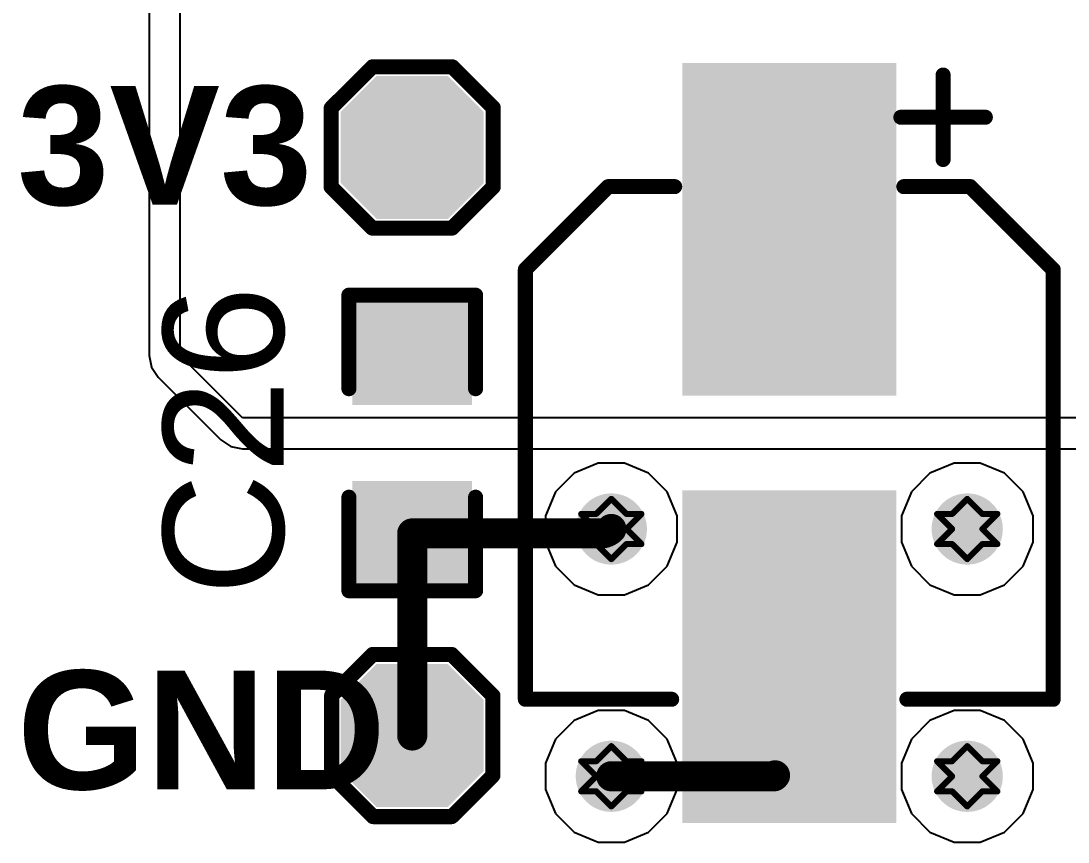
# Model space of a CAD drawing. Header units: inches. Extents: x 24 to 500, y 68 to 269.
# Drawn here: x 313.72 to 322.54, y 87.62 to 94.54 of the extents above; entities that cross this region are included whole.
import ezdxf

# ---------------------------------------------------------------- set-up
doc = ezdxf.new("R2010")
doc.units = ezdxf.units.IN
for name, color, linetype in [('Bottom Layer', 5, 'Continuous'), ('Drill Drawing', 1, 'Continuous'), ('Layer 1', 16, 'Continuous'), ('Layer 2', 76, 'Continuous'), ('Top Layer', 1, 'Continuous'), ('Top Overlay', 2, 'Continuous'), ('Top Paste', 8, 'Continuous'), ('Top Solder', 216, 'Continuous'), ('Via Holes', 16, 'Continuous')]:
    doc.layers.add(name, color=color, linetype=linetype)
doc.styles.add('Arial', font='', dxfattribs={"height": 0.2})
doc.styles.add('Arial_Bold', font='', dxfattribs={"height": 0.2})
doc.styles.get('Arial').set_extended_font_data('Arial')
doc.styles.get('Arial_Bold').set_extended_font_data('Arial', bold=True)

# ---------------------------------------------------------------- blocks, each defined once
blk = doc.blocks.new('T____________0_5___166')
at = {"layer": 'Top Layer'}
blk.add_hatch(color=1, dxfattribs=at).paths.add_polyline_path([(0.25, 0.5), (-0.25, 0.5), (-0.5, 0.25), (-0.5, -0.25), (-0.25, -0.5), (0.25, -0.5), (0.5, -0.25), (0.5, 0.25)])
at = {"layer": 'Top Paste'}
blk.add_hatch(color=8, dxfattribs=at).paths.add_polyline_path([(0.25, 0.5), (-0.25, 0.5), (-0.5, 0.25), (-0.5, -0.25), (-0.25, -0.5), (0.25, -0.5), (0.5, -0.25), (0.5, 0.25)])
at = {"layer": 'Top Solder'}
blk.add_hatch(color=216, dxfattribs=at).paths.add_polyline_path([(0.3008, 0.6016), (-0.3008, 0.6016), (-0.6016, 0.3008), (-0.6016, -0.3008), (-0.3008, -0.6016), (0.3008, -0.6016), (0.6016, -0.3008), (0.6016, 0.3008)])
at = {"layer": 'Top Overlay'}
for points in [[(-0.6819, 0.3331, 0.127, 0.127, 0), (-0.3355, 0.6795, 0.127, 0.127, 0)], [(0.3365, 0.6795, 0.127, 0.127, 0), (-0.3355, 0.6795, 0.127, 0.127, 0)], [(0.6836, 0.3323, 0.127, 0.127, 0), (0.3365, 0.6795, 0.127, 0.127, 0)], [(-0.6819, -0.3342, 0.127, 0.127, 0), (-0.6819, 0.3331, 0.127, 0.127, 0)], [(0.6836, -0.3298, 0.127, 0.127, 0), (0.6836, 0.3323, 0.127, 0.127, 0)], [(-0.3374, -0.6786, 0.127, 0.127, 0), (-0.6819, -0.3342, 0.127, 0.127, 0)], [(0.3348, -0.6786, 0.127, 0.127, 0), (0.6836, -0.3298, 0.127, 0.127, 0)], [(0.3348, -0.6786, 0.127, 0.127, 0), (-0.3374, -0.6786, 0.127, 0.127, 0)]]:
    blk.add_lwpolyline(points, format="xyseb", dxfattribs=at)
for points in [[(-0.3673, 0.6795, 0.0635, 0.0635, 1), (-0.3038, 0.6795, 0.0635, 0.0635, 1)], [(-0.3673, 0.6795, 0.0635, 0.0635, 1), (-0.3038, 0.6795, 0.0635, 0.0635, 1)], [(0.3047, 0.6795, 0.0635, 0.0635, 1), (0.3682, 0.6795, 0.0635, 0.0635, 1)], [(0.3047, 0.6795, 0.0635, 0.0635, 1), (0.3682, 0.6795, 0.0635, 0.0635, 1)], [(-0.7136, 0.3331, 0.0635, 0.0635, 1), (-0.6501, 0.3331, 0.0635, 0.0635, 1)], [(-0.7136, 0.3331, 0.0635, 0.0635, 1), (-0.6501, 0.3331, 0.0635, 0.0635, 1)], [(0.6519, 0.3323, 0.0635, 0.0635, 1), (0.7154, 0.3323, 0.0635, 0.0635, 1)], [(0.6519, 0.3323, 0.0635, 0.0635, 1), (0.7154, 0.3323, 0.0635, 0.0635, 1)], [(-0.7136, -0.3342, 0.0635, 0.0635, 1), (-0.6501, -0.3342, 0.0635, 0.0635, 1)], [(-0.7136, -0.3342, 0.0635, 0.0635, 1), (-0.6501, -0.3342, 0.0635, 0.0635, 1)], [(0.6519, -0.3298, 0.0635, 0.0635, 1), (0.7154, -0.3298, 0.0635, 0.0635, 1)], [(0.6519, -0.3298, 0.0635, 0.0635, 1), (0.7154, -0.3298, 0.0635, 0.0635, 1)], [(-0.3691, -0.6786, 0.0635, 0.0635, 1), (-0.3056, -0.6786, 0.0635, 0.0635, 1)], [(-0.3691, -0.6786, 0.0635, 0.0635, 1), (-0.3056, -0.6786, 0.0635, 0.0635, 1)], [(0.3031, -0.6786, 0.0635, 0.0635, 1), (0.3666, -0.6786, 0.0635, 0.0635, 1)], [(0.3031, -0.6786, 0.0635, 0.0635, 1), (0.3666, -0.6786, 0.0635, 0.0635, 1)]]:
    blk.add_lwpolyline(points, format="xyseb", close=True, dxfattribs=at)
blk = doc.blocks.new('T____________0_5___169')
at = {"layer": 'Top Layer'}
blk.add_hatch(color=1, dxfattribs=at).paths.add_polyline_path([(0.25, 0.5), (-0.25, 0.5), (-0.5, 0.25), (-0.5, -0.25), (-0.25, -0.5), (0.25, -0.5), (0.5, -0.25), (0.5, 0.25)])
at = {"layer": 'Top Paste'}
blk.add_hatch(color=8, dxfattribs=at).paths.add_polyline_path([(0.25, 0.5), (-0.25, 0.5), (-0.5, 0.25), (-0.5, -0.25), (-0.25, -0.5), (0.25, -0.5), (0.5, -0.25), (0.5, 0.25)])
at = {"layer": 'Top Solder'}
blk.add_hatch(color=216, dxfattribs=at).paths.add_polyline_path([(0.3008, 0.6016), (-0.3008, 0.6016), (-0.6016, 0.3008), (-0.6016, -0.3008), (-0.3008, -0.6016), (0.3008, -0.6016), (0.6016, -0.3008), (0.6016, 0.3008)])
at = {"layer": 'Top Overlay'}
for points in [[(-0.3355, 0.6795, 0.127, 0.127, 0), (-0.6818, 0.3331, 0.127, 0.127, 0)], [(0.3365, 0.6795, 0.127, 0.127, 0), (-0.3355, 0.6795, 0.127, 0.127, 0)], [(0.6837, 0.3323, 0.127, 0.127, 0), (0.3365, 0.6795, 0.127, 0.127, 0)], [(-0.6818, 0.3331, 0.127, 0.127, 0), (-0.6818, -0.3342, 0.127, 0.127, 0)], [(0.6837, 0.3323, 0.127, 0.127, 0), (0.6837, -0.3298, 0.127, 0.127, 0)], [(-0.3374, -0.6786, 0.127, 0.127, 0), (-0.6818, -0.3342, 0.127, 0.127, 0)], [(0.6837, -0.3298, 0.127, 0.127, 0), (0.3349, -0.6786, 0.127, 0.127, 0)], [(0.3349, -0.6786, 0.127, 0.127, 0), (-0.3374, -0.6786, 0.127, 0.127, 0)]]:
    blk.add_lwpolyline(points, format="xyseb", dxfattribs=at)
for points in [[(-0.3673, 0.6795, 0.0635, 0.0635, 1), (-0.3038, 0.6795, 0.0635, 0.0635, 1)], [(-0.3673, 0.6795, 0.0635, 0.0635, 1), (-0.3038, 0.6795, 0.0635, 0.0635, 1)], [(0.3047, 0.6795, 0.0635, 0.0635, 1), (0.3682, 0.6795, 0.0635, 0.0635, 1)], [(0.3047, 0.6795, 0.0635, 0.0635, 1), (0.3682, 0.6795, 0.0635, 0.0635, 1)], [(-0.7136, 0.3331, 0.0635, 0.0635, 1), (-0.6501, 0.3331, 0.0635, 0.0635, 1)], [(-0.7136, 0.3331, 0.0635, 0.0635, 1), (-0.6501, 0.3331, 0.0635, 0.0635, 1)], [(0.6519, 0.3323, 0.0635, 0.0635, 1), (0.7154, 0.3323, 0.0635, 0.0635, 1)], [(0.6519, 0.3323, 0.0635, 0.0635, 1), (0.7154, 0.3323, 0.0635, 0.0635, 1)], [(-0.7136, -0.3342, 0.0635, 0.0635, 1), (-0.6501, -0.3342, 0.0635, 0.0635, 1)], [(-0.7136, -0.3342, 0.0635, 0.0635, 1), (-0.6501, -0.3342, 0.0635, 0.0635, 1)], [(0.6519, -0.3298, 0.0635, 0.0635, 1), (0.7154, -0.3298, 0.0635, 0.0635, 1)], [(0.6519, -0.3298, 0.0635, 0.0635, 1), (0.7154, -0.3298, 0.0635, 0.0635, 1)], [(-0.3692, -0.6786, 0.0635, 0.0635, 1), (-0.3057, -0.6786, 0.0635, 0.0635, 1)], [(-0.3692, -0.6786, 0.0635, 0.0635, 1), (-0.3057, -0.6786, 0.0635, 0.0635, 1)], [(0.3031, -0.6786, 0.0635, 0.0635, 1), (0.3666, -0.6786, 0.0635, 0.0635, 1)], [(0.3031, -0.6786, 0.0635, 0.0635, 1), (0.3666, -0.6786, 0.0635, 0.0635, 1)]]:
    blk.add_lwpolyline(points, format="xyseb", close=True, dxfattribs=at)
blk = doc.blocks.new('C___0603_250')
at = {"layer": 'Top Layer'}
for points in [[(-0.381, 0.4445), (-0.381, -0.4445), (-1.143, -0.4445), (-1.143, 0.4445)], [(1.143, 0.4445), (1.143, -0.4445), (0.381, -0.4445), (0.381, 0.4445)]]:
    blk.add_hatch(color=1, dxfattribs=at).paths.add_polyline_path(points)
at = {"layer": 'Top Paste'}
for points in [[(-0.381, 0.4445), (-0.381, -0.4445), (-1.143, -0.4445), (-1.143, 0.4445)], [(1.143, 0.4445), (1.143, -0.4445), (0.381, -0.4445), (0.381, 0.4445)]]:
    blk.add_hatch(color=8, dxfattribs=at).paths.add_polyline_path(points)
at = {"layer": 'Top Solder'}
for points in [[(-0.321, 0.5045), (-0.321, -0.5045), (-1.203, -0.5045), (-1.203, 0.5045)], [(1.203, 0.5045), (1.203, -0.5045), (0.321, -0.5045), (0.321, 0.5045)]]:
    blk.add_hatch(color=216, dxfattribs=at).paths.add_polyline_path(points)
at = {"layer": 'Top Overlay'}
for points in [[(-0.4572, 0.5334, 0.127, 0.127, 0), (-1.2446, 0.5334, 0.127, 0.127, 0)], [(-1.2446, -0.5334, 0.127, 0.127, 0), (-1.2446, 0.5334, 0.127, 0.127, 0)], [(1.2446, 0.5334, 0.127, 0.127, 0), (0.4572, 0.5334, 0.127, 0.127, 0)], [(1.2446, -0.5334, 0.127, 0.127, 0), (1.2446, 0.5334, 0.127, 0.127, 0)], [(-0.4572, -0.5334, 0.127, 0.127, 0), (-1.2446, -0.5334, 0.127, 0.127, 0)], [(1.2446, -0.5334, 0.127, 0.127, 0), (0.4572, -0.5334, 0.127, 0.127, 0)]]:
    blk.add_lwpolyline(points, format="xyseb", dxfattribs=at)
for points in [[(-1.2764, 0.5334, 0.0635, 0.0635, 1), (-1.2128, 0.5334, 0.0635, 0.0635, 1)], [(-1.2764, 0.5334, 0.0635, 0.0635, 1), (-1.2128, 0.5334, 0.0635, 0.0635, 1)], [(-0.4889, 0.5334, 0.0635, 0.0635, 1), (-0.4254, 0.5334, 0.0635, 0.0635, 1)], [(0.4254, 0.5334, 0.0635, 0.0635, 1), (0.4889, 0.5334, 0.0635, 0.0635, 1)], [(1.2128, 0.5334, 0.0635, 0.0635, 1), (1.2764, 0.5334, 0.0635, 0.0635, 1)], [(1.2128, 0.5334, 0.0635, 0.0635, 1), (1.2764, 0.5334, 0.0635, 0.0635, 1)], [(-1.2764, -0.5334, 0.0635, 0.0635, 1), (-1.2128, -0.5334, 0.0635, 0.0635, 1)], [(-1.2764, -0.5334, 0.0635, 0.0635, 1), (-1.2128, -0.5334, 0.0635, 0.0635, 1)], [(-0.4889, -0.5334, 0.0635, 0.0635, 1), (-0.4254, -0.5334, 0.0635, 0.0635, 1)], [(0.4254, -0.5334, 0.0635, 0.0635, 1), (0.4889, -0.5334, 0.0635, 0.0635, 1)], [(1.2128, -0.5334, 0.0635, 0.0635, 1), (1.2764, -0.5334, 0.0635, 0.0635, 1)], [(1.2128, -0.5334, 0.0635, 0.0635, 1), (1.2764, -0.5334, 0.0635, 0.0635, 1)]]:
    blk.add_lwpolyline(points, format="xyseb", close=True, dxfattribs=at)
blk = doc.blocks.new('RVT1E100M0405__253')
at = {"layer": 'Top Layer'}
for points in [[(-3.1, 0.8), (-0.5, 0.8), (-0.5, -0.8), (-3.1, -0.8)], [(0.5, 0.8), (3.1, 0.8), (3.1, -0.8), (0.5, -0.8)]]:
    blk.add_hatch(color=1, dxfattribs=at).paths.add_polyline_path(points)
at = {"layer": 'Top Paste'}
for points in [[(-3.1, 0.8), (-0.5, 0.8), (-0.5, -0.8), (-3.1, -0.8)], [(0.5, 0.8), (3.1, 0.8), (3.1, -0.8), (0.5, -0.8)]]:
    blk.add_hatch(color=8, dxfattribs=at).paths.add_polyline_path(points)
at = {"layer": 'Top Solder'}
for points in [[(-3.2016, 0.9016), (-0.3984, 0.9016), (-0.3984, -0.9016), (-3.2016, -0.9016)], [(0.3984, 0.9016), (3.2016, 0.9016), (3.2016, -0.9016), (0.3984, -0.9016)]]:
    blk.add_hatch(color=216, dxfattribs=at).paths.add_polyline_path(points)
at = {"layer": 'Top Overlay'}
for points in [[(-2.159, 1.524, 0.127, 0.127, 0), (-1.4605, 2.2225, 0.127, 0.127, 0)], [(-1.27, 2.2225, 0.127, 0.127, 0), (-1.4605, 2.2225, 0.127, 0.127, 0)], [(2.159, 2.2225, 0.127, 0.127, 0), (-1.27, 2.2225, 0.127, 0.127, 0)], [(2.159, 0.9906, 0.127, 0.127, 0), (2.159, 2.2225, 0.127, 0.127, 0)], [(-2.7432, 0.9398, 0.127, 0.127, 0), (-2.7432, 1.651, 0.127, 0.127, 0)], [(-2.159, 0.9652, 0.127, 0.127, 0), (-2.159, 1.524, 0.127, 0.127, 0)], [(-2.3876, 1.2954, 0.127, 0.127, 0), (-3.0988, 1.2954, 0.127, 0.127, 0)], [(-2.159, -1.524, 0.127, 0.127, 0), (-2.159, -0.9652, 0.127, 0.127, 0)], [(2.159, -2.2225, 0.127, 0.127, 0), (2.159, -0.9906, 0.127, 0.127, 0)], [(-1.4605, -2.2225, 0.127, 0.127, 0), (-2.159, -1.524, 0.127, 0.127, 0)], [(-1.27, -2.2225, 0.127, 0.127, 0), (-1.4605, -2.2225, 0.127, 0.127, 0)], [(2.159, -2.2225, 0.127, 0.127, 0), (-1.27, -2.2225, 0.127, 0.127, 0)]]:
    blk.add_lwpolyline(points, format="xyseb", dxfattribs=at)
for points in [[(-1.4922, 2.2225, 0.0635, 0.0635, 1), (-1.4287, 2.2225, 0.0635, 0.0635, 1)], [(-1.4922, 2.2225, 0.0635, 0.0635, 1), (-1.4287, 2.2225, 0.0635, 0.0635, 1)], [(-1.3017, 2.2225, 0.0635, 0.0635, 1), (-1.2382, 2.2225, 0.0635, 0.0635, 1)], [(-1.3017, 2.2225, 0.0635, 0.0635, 1), (-1.2382, 2.2225, 0.0635, 0.0635, 1)], [(2.1273, 2.2225, 0.0635, 0.0635, 1), (2.1908, 2.2225, 0.0635, 0.0635, 1)], [(2.1273, 2.2225, 0.0635, 0.0635, 1), (2.1908, 2.2225, 0.0635, 0.0635, 1)], [(-2.7749, 1.651, 0.0635, 0.0635, 1), (-2.7114, 1.651, 0.0635, 0.0635, 1)], [(-2.1907, 1.524, 0.0635, 0.0635, 1), (-2.1272, 1.524, 0.0635, 0.0635, 1)], [(-2.1907, 1.524, 0.0635, 0.0635, 1), (-2.1272, 1.524, 0.0635, 0.0635, 1)], [(-3.1305, 1.2954, 0.0635, 0.0635, 1), (-3.067, 1.2954, 0.0635, 0.0635, 1)], [(-2.4193, 1.2954, 0.0635, 0.0635, 1), (-2.3558, 1.2954, 0.0635, 0.0635, 1)], [(-2.7749, 0.9398, 0.0635, 0.0635, 1), (-2.7114, 0.9398, 0.0635, 0.0635, 1)], [(-2.1907, 0.9652, 0.0635, 0.0635, 1), (-2.1272, 0.9652, 0.0635, 0.0635, 1)], [(2.1273, 0.9906, 0.0635, 0.0635, 1), (2.1908, 0.9906, 0.0635, 0.0635, 1)], [(-2.1907, -0.9652, 0.0635, 0.0635, 1), (-2.1272, -0.9652, 0.0635, 0.0635, 1)], [(2.1273, -0.9906, 0.0635, 0.0635, 1), (2.1908, -0.9906, 0.0635, 0.0635, 1)], [(-2.1907, -1.524, 0.0635, 0.0635, 1), (-2.1272, -1.524, 0.0635, 0.0635, 1)], [(-2.1907, -1.524, 0.0635, 0.0635, 1), (-2.1272, -1.524, 0.0635, 0.0635, 1)], [(-1.4922, -2.2225, 0.0635, 0.0635, 1), (-1.4287, -2.2225, 0.0635, 0.0635, 1)], [(-1.4922, -2.2225, 0.0635, 0.0635, 1), (-1.4287, -2.2225, 0.0635, 0.0635, 1)], [(-1.3017, -2.2225, 0.0635, 0.0635, 1), (-1.2382, -2.2225, 0.0635, 0.0635, 1)], [(-1.3017, -2.2225, 0.0635, 0.0635, 1), (-1.2382, -2.2225, 0.0635, 0.0635, 1)], [(2.1273, -2.2225, 0.0635, 0.0635, 1), (2.1908, -2.2225, 0.0635, 0.0635, 1)], [(2.1273, -2.2225, 0.0635, 0.0635, 1), (2.1908, -2.2225, 0.0635, 0.0635, 1)]]:
    blk.add_lwpolyline(points, format="xyseb", close=True, dxfattribs=at)

msp = doc.modelspace()

# ---------------------------------------------------------------- hatches: boundary and pattern name
at = {"layer": 'Bottom Layer'}
h = msp.add_hatch(color=5, dxfattribs=at)
edge = h.paths.add_edge_path()
edge.add_arc((318.6938, 90.258), 0.3, 0, 360)
h = msp.add_hatch(color=5, dxfattribs=at)
edge = h.paths.add_edge_path()
edge.add_arc((321.691, 90.258), 0.3, 0, 360)
h = msp.add_hatch(color=5, dxfattribs=at)
edge = h.paths.add_edge_path()
edge.add_arc((318.6938, 88.1752), 0.3, 0, 360)
h = msp.add_hatch(color=5, dxfattribs=at)
edge = h.paths.add_edge_path()
edge.add_arc((321.691, 88.1752), 0.3, 0, 360)
at = {"layer": 'Layer 1'}
h = msp.add_hatch(color=16, dxfattribs=at)
edge = h.paths.add_edge_path()
edge.add_arc((318.6938, 90.258), 0.3, 0, 360)
h = msp.add_hatch(color=16, dxfattribs=at)
edge = h.paths.add_edge_path()
edge.add_arc((321.691, 90.258), 0.3, 0, 360)
h = msp.add_hatch(color=16, dxfattribs=at)
edge = h.paths.add_edge_path()
edge.add_arc((318.6938, 88.1752), 0.3, 0, 360)
h = msp.add_hatch(color=16, dxfattribs=at)
edge = h.paths.add_edge_path()
edge.add_arc((321.691, 88.1752), 0.3, 0, 360)
at = {"layer": 'Layer 2'}
h = msp.add_hatch(color=76, dxfattribs=at)
edge = h.paths.add_edge_path()
edge.add_arc((318.6938, 90.258), 0.3, 0, 360)
h = msp.add_hatch(color=76, dxfattribs=at)
edge = h.paths.add_edge_path()
edge.add_arc((321.691, 90.258), 0.3, 0, 360)
h = msp.add_hatch(color=76, dxfattribs=at)
edge = h.paths.add_edge_path()
edge.add_arc((318.6938, 88.1752), 0.3, 0, 360)
h = msp.add_hatch(color=76, dxfattribs=at)
edge = h.paths.add_edge_path()
edge.add_arc((321.691, 88.1752), 0.3, 0, 360)
at = {"layer": 'Top Layer'}
h = msp.add_hatch(color=1, dxfattribs=at)
edge = h.paths.add_edge_path()
edge.add_arc((318.6938, 90.258), 0.3, 0, 360)
h = msp.add_hatch(color=1, dxfattribs=at)
edge = h.paths.add_edge_path()
edge.add_arc((321.691, 90.258), 0.3, 0, 360)
h = msp.add_hatch(color=1, dxfattribs=at)
edge = h.paths.add_edge_path()
edge.add_arc((318.6938, 88.1752), 0.3, 0, 360)
h = msp.add_hatch(color=1, dxfattribs=at)
edge = h.paths.add_edge_path()
edge.add_arc((321.691, 88.1752), 0.3, 0, 360)
at = {"layer": 'Via Holes'}
h = msp.add_hatch(color=7, dxfattribs=at)
edge = h.paths.add_edge_path()
edge.add_arc((318.6938, 90.258), 0.15, 0, 360)
h = msp.add_hatch(color=7, dxfattribs=at)
edge = h.paths.add_edge_path()
edge.add_arc((321.691, 90.258), 0.15, 0, 360)
h = msp.add_hatch(color=7, dxfattribs=at)
edge = h.paths.add_edge_path()
edge.add_arc((318.6938, 88.1752), 0.15, 0, 360)
h = msp.add_hatch(color=7, dxfattribs=at)
edge = h.paths.add_edge_path()
edge.add_arc((321.691, 88.1752), 0.15, 0, 360)

# ---------------------------------------------------------------- linework, layer by layer
at = {"layer": 'Bottom Layer'}
for p, q in [((318.5836, 90.812), (318.38, 90.7276)), ((318.804, 90.812), (318.5836, 90.812)), ((319.0076, 90.7276), (318.804, 90.812)), ((321.5808, 90.812), (321.3772, 90.7276)), ((321.8012, 90.812), (321.5808, 90.812)), ((322.0048, 90.7276), (321.8012, 90.812)), ((318.38, 90.7276), (318.2241, 90.5718)), ((319.1635, 90.5718), (319.0076, 90.7276)), ((321.3772, 90.7276), (321.2213, 90.5718)), ((322.1607, 90.5718), (322.0048, 90.7276)), ((318.2241, 90.5718), (318.1398, 90.3682)), ((319.2478, 90.3682), (319.1635, 90.5718)), ((321.2213, 90.5718), (321.137, 90.3682)), ((322.245, 90.3682), (322.1607, 90.5718)), ((318.1398, 90.3682), (318.1398, 90.1478)), ((319.2478, 90.1478), (319.2478, 90.3682)), ((321.137, 90.3682), (321.137, 90.1478)), ((322.245, 90.1478), (322.245, 90.3682)), ((318.1398, 90.1478), (318.2241, 89.9442)), ((319.1635, 89.9442), (319.2478, 90.1478)), ((321.137, 90.1478), (321.2213, 89.9442)), ((322.1607, 89.9442), (322.245, 90.1478)), ((318.2241, 89.9442), (318.38, 89.7883)), ((319.0076, 89.7883), (319.1635, 89.9442)), ((321.2213, 89.9442), (321.3772, 89.7883)), ((322.0048, 89.7883), (322.1607, 89.9442)), ((318.38, 89.7883), (318.5836, 89.704)), ((318.804, 89.704), (319.0076, 89.7883)), ((321.3772, 89.7883), (321.5808, 89.704)), ((321.8012, 89.704), (322.0048, 89.7883)), ((318.5836, 89.704), (318.804, 89.704)), ((321.5808, 89.704), (321.8012, 89.704)), ((318.5836, 88.7292), (318.38, 88.6448)), ((318.804, 88.7292), (318.5836, 88.7292)), ((319.0076, 88.6448), (318.804, 88.7292)), ((321.5808, 88.7292), (321.3772, 88.6448)), ((321.8012, 88.7292), (321.5808, 88.7292)), ((322.0048, 88.6448), (321.8012, 88.7292)), ((318.38, 88.6448), (318.2241, 88.489)), ((319.1635, 88.489), (319.0076, 88.6448)), ((321.3772, 88.6448), (321.2213, 88.489)), ((322.1607, 88.489), (322.0048, 88.6448)), ((318.2241, 88.489), (318.1398, 88.2854)), ((319.2478, 88.2854), (319.1635, 88.489)), ((321.2213, 88.489), (321.137, 88.2854)), ((322.245, 88.2854), (322.1607, 88.489)), ((318.1398, 88.2854), (318.1398, 88.065)), ((319.2478, 88.065), (319.2478, 88.2854)), ((321.137, 88.2854), (321.137, 88.065)), ((322.245, 88.065), (322.245, 88.2854)), ((318.1398, 88.065), (318.2241, 87.8614)), ((319.1635, 87.8614), (319.2478, 88.065)), ((321.137, 88.065), (321.2213, 87.8614)), ((322.1607, 87.8614), (322.245, 88.065)), ((318.2241, 87.8614), (318.38, 87.7055)), ((319.0076, 87.7055), (319.1635, 87.8614)), ((321.2213, 87.8614), (321.3772, 87.7055)), ((322.0048, 87.7055), (322.1607, 87.8614)), ((318.38, 87.7055), (318.5836, 87.6212)), ((318.804, 87.6212), (319.0076, 87.7055)), ((321.3772, 87.7055), (321.5808, 87.6212)), ((321.8012, 87.6212), (322.0048, 87.7055)), ((318.5836, 87.6212), (318.804, 87.6212)), ((321.5808, 87.6212), (321.8012, 87.6212))]:
    msp.add_line(p, q, dxfattribs=at)
at = {"layer": 'Drill Drawing'}
for points in [[(318.5668, 90.385, 0.0508, 0.0508, 0), (318.6938, 90.512, 0.0508, 0.0508, 0)], [(318.6938, 90.512, 0.0508, 0.0508, 0), (318.8208, 90.385, 0.0508, 0.0508, 0)], [(321.564, 90.385, 0.0508, 0.0508, 0), (321.691, 90.512, 0.0508, 0.0508, 0)], [(321.691, 90.512, 0.0508, 0.0508, 0), (321.818, 90.385, 0.0508, 0.0508, 0)], [(318.4398, 90.385, 0.0508, 0.0508, 0), (318.5668, 90.258, 0.0508, 0.0508, 0)], [(318.4398, 90.385, 0.0508, 0.0508, 0), (318.5668, 90.385, 0.0508, 0.0508, 0)], [(318.8208, 90.385, 0.0508, 0.0508, 0), (318.9478, 90.385, 0.0508, 0.0508, 0)], [(318.8208, 90.258, 0.0508, 0.0508, 0), (318.9478, 90.385, 0.0508, 0.0508, 0)], [(321.437, 90.385, 0.0508, 0.0508, 0), (321.564, 90.258, 0.0508, 0.0508, 0)], [(321.437, 90.385, 0.0508, 0.0508, 0), (321.564, 90.385, 0.0508, 0.0508, 0)], [(321.818, 90.385, 0.0508, 0.0508, 0), (321.945, 90.385, 0.0508, 0.0508, 0)], [(321.818, 90.258, 0.0508, 0.0508, 0), (321.945, 90.385, 0.0508, 0.0508, 0)], [(318.4398, 90.131, 0.0508, 0.0508, 0), (318.5668, 90.258, 0.0508, 0.0508, 0)], [(318.8208, 90.258, 0.0508, 0.0508, 0), (318.9478, 90.131, 0.0508, 0.0508, 0)], [(321.437, 90.131, 0.0508, 0.0508, 0), (321.564, 90.258, 0.0508, 0.0508, 0)], [(321.818, 90.258, 0.0508, 0.0508, 0), (321.945, 90.131, 0.0508, 0.0508, 0)], [(318.4398, 90.131, 0.0508, 0.0508, 0), (318.5668, 90.131, 0.0508, 0.0508, 0)], [(318.5668, 90.131, 0.0508, 0.0508, 0), (318.6938, 90.004, 0.0508, 0.0508, 0)], [(318.6938, 90.004, 0.0508, 0.0508, 0), (318.8208, 90.131, 0.0508, 0.0508, 0)], [(318.8208, 90.131, 0.0508, 0.0508, 0), (318.9478, 90.131, 0.0508, 0.0508, 0)], [(321.437, 90.131, 0.0508, 0.0508, 0), (321.564, 90.131, 0.0508, 0.0508, 0)], [(321.564, 90.131, 0.0508, 0.0508, 0), (321.691, 90.004, 0.0508, 0.0508, 0)], [(321.691, 90.004, 0.0508, 0.0508, 0), (321.818, 90.131, 0.0508, 0.0508, 0)], [(321.818, 90.131, 0.0508, 0.0508, 0), (321.945, 90.131, 0.0508, 0.0508, 0)], [(318.5668, 88.3022, 0.0508, 0.0508, 0), (318.6938, 88.4292, 0.0508, 0.0508, 0)], [(318.6938, 88.4292, 0.0508, 0.0508, 0), (318.8208, 88.3022, 0.0508, 0.0508, 0)], [(321.564, 88.3022, 0.0508, 0.0508, 0), (321.691, 88.4292, 0.0508, 0.0508, 0)], [(321.691, 88.4292, 0.0508, 0.0508, 0), (321.818, 88.3022, 0.0508, 0.0508, 0)], [(318.4398, 88.3022, 0.0508, 0.0508, 0), (318.5668, 88.1752, 0.0508, 0.0508, 0)], [(318.4398, 88.3022, 0.0508, 0.0508, 0), (318.5668, 88.3022, 0.0508, 0.0508, 0)], [(318.8208, 88.3022, 0.0508, 0.0508, 0), (318.9478, 88.3022, 0.0508, 0.0508, 0)], [(318.8208, 88.1752, 0.0508, 0.0508, 0), (318.9478, 88.3022, 0.0508, 0.0508, 0)], [(321.437, 88.3022, 0.0508, 0.0508, 0), (321.564, 88.1752, 0.0508, 0.0508, 0)], [(321.437, 88.3022, 0.0508, 0.0508, 0), (321.564, 88.3022, 0.0508, 0.0508, 0)], [(321.818, 88.3022, 0.0508, 0.0508, 0), (321.945, 88.3022, 0.0508, 0.0508, 0)], [(321.818, 88.1752, 0.0508, 0.0508, 0), (321.945, 88.3022, 0.0508, 0.0508, 0)], [(318.4398, 88.0482, 0.0508, 0.0508, 0), (318.5668, 88.1752, 0.0508, 0.0508, 0)], [(318.8208, 88.1752, 0.0508, 0.0508, 0), (318.9478, 88.0482, 0.0508, 0.0508, 0)], [(321.437, 88.0482, 0.0508, 0.0508, 0), (321.564, 88.1752, 0.0508, 0.0508, 0)], [(321.818, 88.1752, 0.0508, 0.0508, 0), (321.945, 88.0482, 0.0508, 0.0508, 0)], [(318.4398, 88.0482, 0.0508, 0.0508, 0), (318.5668, 88.0482, 0.0508, 0.0508, 0)], [(318.5668, 88.0482, 0.0508, 0.0508, 0), (318.6938, 87.9212, 0.0508, 0.0508, 0)], [(318.6938, 87.9212, 0.0508, 0.0508, 0), (318.8208, 88.0482, 0.0508, 0.0508, 0)], [(318.8208, 88.0482, 0.0508, 0.0508, 0), (318.9478, 88.0482, 0.0508, 0.0508, 0)], [(321.437, 88.0482, 0.0508, 0.0508, 0), (321.564, 88.0482, 0.0508, 0.0508, 0)], [(321.564, 88.0482, 0.0508, 0.0508, 0), (321.691, 87.9212, 0.0508, 0.0508, 0)], [(321.691, 87.9212, 0.0508, 0.0508, 0), (321.818, 88.0482, 0.0508, 0.0508, 0)], [(321.818, 88.0482, 0.0508, 0.0508, 0), (321.945, 88.0482, 0.0508, 0.0508, 0)]]:
    msp.add_lwpolyline(points, format="xyseb", dxfattribs=at)
for points in [[(318.6811, 90.512, 0.0254, 0.0254, 1), (318.7065, 90.512, 0.0254, 0.0254, 1)], [(318.6811, 90.512, 0.0254, 0.0254, 1), (318.7065, 90.512, 0.0254, 0.0254, 1)], [(321.6783, 90.512, 0.0254, 0.0254, 1), (321.7037, 90.512, 0.0254, 0.0254, 1)], [(321.6783, 90.512, 0.0254, 0.0254, 1), (321.7037, 90.512, 0.0254, 0.0254, 1)], [(318.4271, 90.385, 0.0254, 0.0254, 1), (318.4525, 90.385, 0.0254, 0.0254, 1)], [(318.4271, 90.385, 0.0254, 0.0254, 1), (318.4525, 90.385, 0.0254, 0.0254, 1)], [(318.5541, 90.385, 0.0254, 0.0254, 1), (318.5795, 90.385, 0.0254, 0.0254, 1)], [(318.5541, 90.385, 0.0254, 0.0254, 1), (318.5795, 90.385, 0.0254, 0.0254, 1)], [(318.8081, 90.385, 0.0254, 0.0254, 1), (318.8335, 90.385, 0.0254, 0.0254, 1)], [(318.8081, 90.385, 0.0254, 0.0254, 1), (318.8335, 90.385, 0.0254, 0.0254, 1)], [(318.9351, 90.385, 0.0254, 0.0254, 1), (318.9605, 90.385, 0.0254, 0.0254, 1)], [(318.9351, 90.385, 0.0254, 0.0254, 1), (318.9605, 90.385, 0.0254, 0.0254, 1)], [(321.4243, 90.385, 0.0254, 0.0254, 1), (321.4497, 90.385, 0.0254, 0.0254, 1)], [(321.4243, 90.385, 0.0254, 0.0254, 1), (321.4497, 90.385, 0.0254, 0.0254, 1)], [(321.5513, 90.385, 0.0254, 0.0254, 1), (321.5767, 90.385, 0.0254, 0.0254, 1)], [(321.5513, 90.385, 0.0254, 0.0254, 1), (321.5767, 90.385, 0.0254, 0.0254, 1)], [(321.8053, 90.385, 0.0254, 0.0254, 1), (321.8307, 90.385, 0.0254, 0.0254, 1)], [(321.8053, 90.385, 0.0254, 0.0254, 1), (321.8307, 90.385, 0.0254, 0.0254, 1)], [(321.9323, 90.385, 0.0254, 0.0254, 1), (321.9577, 90.385, 0.0254, 0.0254, 1)], [(321.9323, 90.385, 0.0254, 0.0254, 1), (321.9577, 90.385, 0.0254, 0.0254, 1)], [(318.5541, 90.258, 0.0254, 0.0254, 1), (318.5795, 90.258, 0.0254, 0.0254, 1)], [(318.5541, 90.258, 0.0254, 0.0254, 1), (318.5795, 90.258, 0.0254, 0.0254, 1)], [(318.8081, 90.258, 0.0254, 0.0254, 1), (318.8335, 90.258, 0.0254, 0.0254, 1)], [(318.8081, 90.258, 0.0254, 0.0254, 1), (318.8335, 90.258, 0.0254, 0.0254, 1)], [(321.5513, 90.258, 0.0254, 0.0254, 1), (321.5767, 90.258, 0.0254, 0.0254, 1)], [(321.5513, 90.258, 0.0254, 0.0254, 1), (321.5767, 90.258, 0.0254, 0.0254, 1)], [(321.8053, 90.258, 0.0254, 0.0254, 1), (321.8307, 90.258, 0.0254, 0.0254, 1)], [(321.8053, 90.258, 0.0254, 0.0254, 1), (321.8307, 90.258, 0.0254, 0.0254, 1)], [(318.4271, 90.131, 0.0254, 0.0254, 1), (318.4525, 90.131, 0.0254, 0.0254, 1)], [(318.4271, 90.131, 0.0254, 0.0254, 1), (318.4525, 90.131, 0.0254, 0.0254, 1)], [(318.5541, 90.131, 0.0254, 0.0254, 1), (318.5795, 90.131, 0.0254, 0.0254, 1)], [(318.5541, 90.131, 0.0254, 0.0254, 1), (318.5795, 90.131, 0.0254, 0.0254, 1)], [(318.8081, 90.131, 0.0254, 0.0254, 1), (318.8335, 90.131, 0.0254, 0.0254, 1)], [(318.8081, 90.131, 0.0254, 0.0254, 1), (318.8335, 90.131, 0.0254, 0.0254, 1)], [(318.9351, 90.131, 0.0254, 0.0254, 1), (318.9605, 90.131, 0.0254, 0.0254, 1)], [(318.9351, 90.131, 0.0254, 0.0254, 1), (318.9605, 90.131, 0.0254, 0.0254, 1)], [(321.4243, 90.131, 0.0254, 0.0254, 1), (321.4497, 90.131, 0.0254, 0.0254, 1)], [(321.4243, 90.131, 0.0254, 0.0254, 1), (321.4497, 90.131, 0.0254, 0.0254, 1)], [(321.5513, 90.131, 0.0254, 0.0254, 1), (321.5767, 90.131, 0.0254, 0.0254, 1)], [(321.5513, 90.131, 0.0254, 0.0254, 1), (321.5767, 90.131, 0.0254, 0.0254, 1)], [(321.8053, 90.131, 0.0254, 0.0254, 1), (321.8307, 90.131, 0.0254, 0.0254, 1)], [(321.8053, 90.131, 0.0254, 0.0254, 1), (321.8307, 90.131, 0.0254, 0.0254, 1)], [(321.9323, 90.131, 0.0254, 0.0254, 1), (321.9577, 90.131, 0.0254, 0.0254, 1)], [(321.9323, 90.131, 0.0254, 0.0254, 1), (321.9577, 90.131, 0.0254, 0.0254, 1)], [(318.6811, 90.004, 0.0254, 0.0254, 1), (318.7065, 90.004, 0.0254, 0.0254, 1)], [(318.6811, 90.004, 0.0254, 0.0254, 1), (318.7065, 90.004, 0.0254, 0.0254, 1)], [(321.6783, 90.004, 0.0254, 0.0254, 1), (321.7037, 90.004, 0.0254, 0.0254, 1)], [(321.6783, 90.004, 0.0254, 0.0254, 1), (321.7037, 90.004, 0.0254, 0.0254, 1)], [(318.6811, 88.4292, 0.0254, 0.0254, 1), (318.7065, 88.4292, 0.0254, 0.0254, 1)], [(318.6811, 88.4292, 0.0254, 0.0254, 1), (318.7065, 88.4292, 0.0254, 0.0254, 1)], [(321.6783, 88.4292, 0.0254, 0.0254, 1), (321.7037, 88.4292, 0.0254, 0.0254, 1)], [(321.6783, 88.4292, 0.0254, 0.0254, 1), (321.7037, 88.4292, 0.0254, 0.0254, 1)], [(318.4271, 88.3022, 0.0254, 0.0254, 1), (318.4525, 88.3022, 0.0254, 0.0254, 1)], [(318.4271, 88.3022, 0.0254, 0.0254, 1), (318.4525, 88.3022, 0.0254, 0.0254, 1)], [(318.5541, 88.3022, 0.0254, 0.0254, 1), (318.5795, 88.3022, 0.0254, 0.0254, 1)], [(318.5541, 88.3022, 0.0254, 0.0254, 1), (318.5795, 88.3022, 0.0254, 0.0254, 1)], [(318.8081, 88.3022, 0.0254, 0.0254, 1), (318.8335, 88.3022, 0.0254, 0.0254, 1)], [(318.8081, 88.3022, 0.0254, 0.0254, 1), (318.8335, 88.3022, 0.0254, 0.0254, 1)], [(318.9351, 88.3022, 0.0254, 0.0254, 1), (318.9605, 88.3022, 0.0254, 0.0254, 1)], [(318.9351, 88.3022, 0.0254, 0.0254, 1), (318.9605, 88.3022, 0.0254, 0.0254, 1)], [(321.4243, 88.3022, 0.0254, 0.0254, 1), (321.4497, 88.3022, 0.0254, 0.0254, 1)], [(321.4243, 88.3022, 0.0254, 0.0254, 1), (321.4497, 88.3022, 0.0254, 0.0254, 1)], [(321.5513, 88.3022, 0.0254, 0.0254, 1), (321.5767, 88.3022, 0.0254, 0.0254, 1)], [(321.5513, 88.3022, 0.0254, 0.0254, 1), (321.5767, 88.3022, 0.0254, 0.0254, 1)], [(321.8053, 88.3022, 0.0254, 0.0254, 1), (321.8307, 88.3022, 0.0254, 0.0254, 1)], [(321.8053, 88.3022, 0.0254, 0.0254, 1), (321.8307, 88.3022, 0.0254, 0.0254, 1)], [(321.9323, 88.3022, 0.0254, 0.0254, 1), (321.9577, 88.3022, 0.0254, 0.0254, 1)], [(321.9323, 88.3022, 0.0254, 0.0254, 1), (321.9577, 88.3022, 0.0254, 0.0254, 1)], [(318.5541, 88.1752, 0.0254, 0.0254, 1), (318.5795, 88.1752, 0.0254, 0.0254, 1)], [(318.5541, 88.1752, 0.0254, 0.0254, 1), (318.5795, 88.1752, 0.0254, 0.0254, 1)], [(318.8081, 88.1752, 0.0254, 0.0254, 1), (318.8335, 88.1752, 0.0254, 0.0254, 1)], [(318.8081, 88.1752, 0.0254, 0.0254, 1), (318.8335, 88.1752, 0.0254, 0.0254, 1)], [(321.5513, 88.1752, 0.0254, 0.0254, 1), (321.5767, 88.1752, 0.0254, 0.0254, 1)], [(321.5513, 88.1752, 0.0254, 0.0254, 1), (321.5767, 88.1752, 0.0254, 0.0254, 1)], [(321.8053, 88.1752, 0.0254, 0.0254, 1), (321.8307, 88.1752, 0.0254, 0.0254, 1)], [(321.8053, 88.1752, 0.0254, 0.0254, 1), (321.8307, 88.1752, 0.0254, 0.0254, 1)], [(318.4271, 88.0482, 0.0254, 0.0254, 1), (318.4525, 88.0482, 0.0254, 0.0254, 1)], [(318.4271, 88.0482, 0.0254, 0.0254, 1), (318.4525, 88.0482, 0.0254, 0.0254, 1)], [(318.5541, 88.0482, 0.0254, 0.0254, 1), (318.5795, 88.0482, 0.0254, 0.0254, 1)], [(318.5541, 88.0482, 0.0254, 0.0254, 1), (318.5795, 88.0482, 0.0254, 0.0254, 1)], [(318.8081, 88.0482, 0.0254, 0.0254, 1), (318.8335, 88.0482, 0.0254, 0.0254, 1)], [(318.8081, 88.0482, 0.0254, 0.0254, 1), (318.8335, 88.0482, 0.0254, 0.0254, 1)], [(318.9351, 88.0482, 0.0254, 0.0254, 1), (318.9605, 88.0482, 0.0254, 0.0254, 1)], [(318.9351, 88.0482, 0.0254, 0.0254, 1), (318.9605, 88.0482, 0.0254, 0.0254, 1)], [(321.4243, 88.0482, 0.0254, 0.0254, 1), (321.4497, 88.0482, 0.0254, 0.0254, 1)], [(321.4243, 88.0482, 0.0254, 0.0254, 1), (321.4497, 88.0482, 0.0254, 0.0254, 1)], [(321.5513, 88.0482, 0.0254, 0.0254, 1), (321.5767, 88.0482, 0.0254, 0.0254, 1)], [(321.5513, 88.0482, 0.0254, 0.0254, 1), (321.5767, 88.0482, 0.0254, 0.0254, 1)], [(321.8053, 88.0482, 0.0254, 0.0254, 1), (321.8307, 88.0482, 0.0254, 0.0254, 1)], [(321.8053, 88.0482, 0.0254, 0.0254, 1), (321.8307, 88.0482, 0.0254, 0.0254, 1)], [(321.9323, 88.0482, 0.0254, 0.0254, 1), (321.9577, 88.0482, 0.0254, 0.0254, 1)], [(321.9323, 88.0482, 0.0254, 0.0254, 1), (321.9577, 88.0482, 0.0254, 0.0254, 1)], [(318.6811, 87.9212, 0.0254, 0.0254, 1), (318.7065, 87.9212, 0.0254, 0.0254, 1)], [(318.6811, 87.9212, 0.0254, 0.0254, 1), (318.7065, 87.9212, 0.0254, 0.0254, 1)], [(321.6783, 87.9212, 0.0254, 0.0254, 1), (321.7037, 87.9212, 0.0254, 0.0254, 1)], [(321.6783, 87.9212, 0.0254, 0.0254, 1), (321.7037, 87.9212, 0.0254, 0.0254, 1)]]:
    msp.add_lwpolyline(points, format="xyseb", close=True, dxfattribs=at)
at = {"layer": 'Layer 2'}
for p, q in [((318.5836, 90.812), (318.38, 90.7276)), ((318.804, 90.812), (318.5836, 90.812)), ((319.0076, 90.7276), (318.804, 90.812)), ((321.5808, 90.812), (321.3772, 90.7276)), ((321.8012, 90.812), (321.5808, 90.812)), ((322.0048, 90.7276), (321.8012, 90.812)), ((318.38, 90.7276), (318.2241, 90.5718)), ((319.1635, 90.5718), (319.0076, 90.7276)), ((321.3772, 90.7276), (321.2213, 90.5718)), ((322.1607, 90.5718), (322.0048, 90.7276)), ((318.2241, 90.5718), (318.1398, 90.3682)), ((319.2478, 90.3682), (319.1635, 90.5718)), ((321.2213, 90.5718), (321.137, 90.3682)), ((322.245, 90.3682), (322.1607, 90.5718)), ((318.1398, 90.3682), (318.1398, 90.1478)), ((319.2478, 90.1478), (319.2478, 90.3682)), ((321.137, 90.3682), (321.137, 90.1478)), ((322.245, 90.1478), (322.245, 90.3682)), ((318.1398, 90.1478), (318.2241, 89.9442)), ((319.1635, 89.9442), (319.2478, 90.1478)), ((321.137, 90.1478), (321.2213, 89.9442)), ((322.1607, 89.9442), (322.245, 90.1478)), ((318.2241, 89.9442), (318.38, 89.7883)), ((319.0076, 89.7883), (319.1635, 89.9442)), ((321.2213, 89.9442), (321.3772, 89.7883)), ((322.0048, 89.7883), (322.1607, 89.9442)), ((318.38, 89.7883), (318.5836, 89.704)), ((318.804, 89.704), (319.0076, 89.7883)), ((321.3772, 89.7883), (321.5808, 89.704)), ((321.8012, 89.704), (322.0048, 89.7883)), ((318.5836, 89.704), (318.804, 89.704)), ((321.5808, 89.704), (321.8012, 89.704)), ((318.5836, 88.7292), (318.38, 88.6448)), ((318.804, 88.7292), (318.5836, 88.7292)), ((319.0076, 88.6448), (318.804, 88.7292)), ((321.5808, 88.7292), (321.3772, 88.6448)), ((321.8012, 88.7292), (321.5808, 88.7292)), ((322.0048, 88.6448), (321.8012, 88.7292)), ((318.38, 88.6448), (318.2241, 88.489)), ((319.1635, 88.489), (319.0076, 88.6448)), ((321.3772, 88.6448), (321.2213, 88.489)), ((322.1607, 88.489), (322.0048, 88.6448)), ((318.2241, 88.489), (318.1398, 88.2854)), ((319.2478, 88.2854), (319.1635, 88.489)), ((321.2213, 88.489), (321.137, 88.2854)), ((322.245, 88.2854), (322.1607, 88.489)), ((318.1398, 88.2854), (318.1398, 88.065)), ((319.2478, 88.065), (319.2478, 88.2854)), ((321.137, 88.2854), (321.137, 88.065)), ((322.245, 88.065), (322.245, 88.2854)), ((318.1398, 88.065), (318.2241, 87.8614)), ((319.1635, 87.8614), (319.2478, 88.065)), ((321.137, 88.065), (321.2213, 87.8614)), ((322.1607, 87.8614), (322.245, 88.065)), ((318.2241, 87.8614), (318.38, 87.7055)), ((319.0076, 87.7055), (319.1635, 87.8614)), ((321.2213, 87.8614), (321.3772, 87.7055)), ((322.0048, 87.7055), (322.1607, 87.8614)), ((318.38, 87.7055), (318.5836, 87.6212)), ((318.804, 87.6212), (319.0076, 87.7055)), ((321.3772, 87.7055), (321.5808, 87.6212)), ((321.8012, 87.6212), (322.0048, 87.7055)), ((318.5836, 87.6212), (318.804, 87.6212)), ((321.5808, 87.6212), (321.8012, 87.6212))]:
    msp.add_line(p, q, dxfattribs=at)
at = {"layer": 'Top Layer'}
for p, q in [((314.8026, 101.3968), (314.8026, 91.7194)), ((315.0616, 91.7194), (315.0616, 101.3968)), ((314.8026, 91.7194), (314.8223, 91.6203)), ((315.5879, 91.1931), (315.0616, 91.7194)), ((314.8223, 91.6203), (314.8785, 91.5363)), ((314.8785, 91.5363), (315.4048, 91.01)), ((326.2242, 91.1931), (315.5879, 91.1931)), ((315.4048, 91.01), (315.4888, 90.9538)), ((315.4888, 90.9538), (315.5879, 90.9341)), ((315.5879, 90.9341), (325.9652, 90.9341))]:
    msp.add_line(p, q, dxfattribs=at)
for points in [[(318.6938, 90.258, 0.254, 0.254, -0.198912), (318.604, 90.2208, 0.254, 0.254, 0)], [(317.0174, 90.2208, 0.254, 0.254, 0), (318.604, 90.2208, 0.254, 0.254, 0)], [(317.0174, 88.519, 0.254, 0.254, 0), (317.0174, 90.2208, 0.254, 0.254, 0)], [(318.6938, 88.1752, 0.254, 0.254, 0), (320.0646, 88.1752, 0.254, 0.254, 0)], [(320.0646, 88.1752, 0.254, 0.254, 0), (320.0722, 88.1828, 0.254, 0.254, 0)]]:
    msp.add_lwpolyline(points, format="xyseb", dxfattribs=at)
for points in [[(318.6303, 90.258, 0.127, 0.127, 1), (318.7573, 90.258, 0.127, 0.127, 1)], [(316.9539, 90.2208, 0.127, 0.127, 1), (317.0809, 90.2208, 0.127, 0.127, 1)], [(316.9539, 90.2208, 0.127, 0.127, 1), (317.0809, 90.2208, 0.127, 0.127, 1)], [(318.5405, 90.2208, 0.127, 0.127, 1), (318.6675, 90.2208, 0.127, 0.127, 1)], [(318.5405, 90.2208, 0.127, 0.127, 1), (318.6675, 90.2208, 0.127, 0.127, 1)], [(316.9539, 88.519, 0.127, 0.127, 1), (317.0809, 88.519, 0.127, 0.127, 1)], [(318.6303, 88.1752, 0.127, 0.127, 1), (318.7573, 88.1752, 0.127, 0.127, 1)], [(320.0011, 88.1752, 0.127, 0.127, 1), (320.1281, 88.1752, 0.127, 0.127, 1)], [(320.0011, 88.1752, 0.127, 0.127, 1), (320.1281, 88.1752, 0.127, 0.127, 1)], [(320.0087, 88.1828, 0.127, 0.127, 1), (320.1357, 88.1828, 0.127, 0.127, 1)]]:
    msp.add_lwpolyline(points, format="xyseb", close=True, dxfattribs=at)

# ---------------------------------------------------------------- block references
for name, p, rotation in [('T____________0_5___169', (317.0174, 93.472), 180), ('RVT1E100M0405__253', (320.1924, 90.9828), 270), ('C___0603_250', (317.0174, 90.9828), 270), ('T____________0_5___166', (317.0174, 88.519), 270)]:
    msp.add_blockref(name, p, dxfattribs=dict(rotation=rotation))

# ---------------------------------------------------------------- texts
at = {"layer": 'Top Overlay'}
for s, height, rotation, style, p in [('3V3', 1, 360, 'Arial_Bold', (313.69, 92.9885)), ('C26', 1.016, 90, 'Arial', (315.9349, 89.6998)), ('GND', 1, 360, 'Arial_Bold', (313.69, 88.0659))]:
    msp.add_text(s, height=height, rotation=rotation, dxfattribs=dict(at, style=style)).set_placement(p)

doc.saveas('drawing.dxf')
